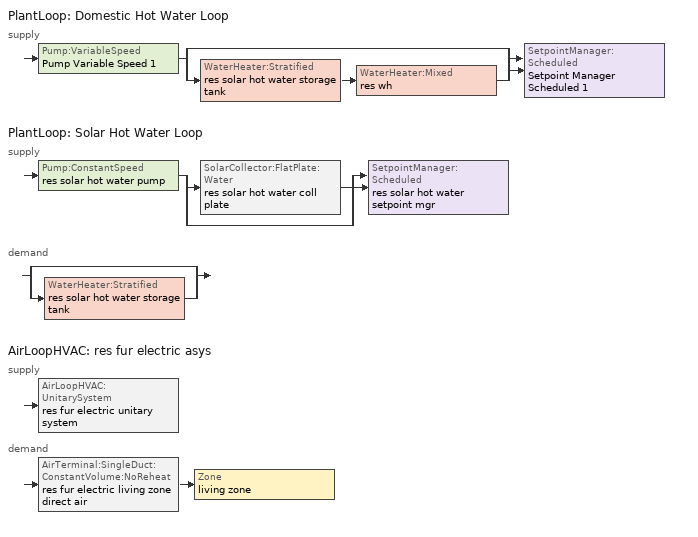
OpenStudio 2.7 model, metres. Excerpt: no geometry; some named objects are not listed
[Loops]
PlantLoop 'Domestic Hot Water Loop'
 supply: Pump:VariableSpeed 'Pump Variable Speed 1' > split
  | bypass
  | WaterHeater:Stratified 'res solar hot water storage tank' > WaterHeater:Mixed 'res wh'
  join > SetpointManager:Scheduled 'Setpoint Manager Scheduled 1'
PlantLoop 'Solar Hot Water Loop'
 supply: Pump:ConstantSpeed 'res solar hot water pump' > split
  | SolarCollector:FlatPlate:Water 'res solar hot water coll plate'
  | bypass
  join > SetpointManager:Scheduled 'res solar hot water setpoint mgr'
 demand: split
  | bypass
  | WaterHeater:Stratified 'res solar hot water storage tank'
AirLoopHVAC 'res fur electric asys'
 supply: AirLoopHVAC:UnitarySystem 'res fur electric unitary system'
 demand: AirTerminal:SingleDuct:ConstantVolume:NoReheat 'res fur electric living zone direct air' > Zone 'living zone'
[Sizing:Zone]
living zone: Zone Cooling Design Supply Air Temperature Input Method=SupplyAirTemperature; Zone Cooling Design Supply Air Temperature {C}=14; Zone Cooling Design Supply Air Temperature Difference {deltaC}=11.11; Zone Heating Design Supply Air Temperature Input Method=SupplyAirTemperature; Zone Heating Design Supply Air Temperature {C}=40; Zone Heating Design Supply Air Temperature Difference {deltaC}=11.11; Zone Cooling Design Supply Air Humidity Ratio {kg-H2O/kg-air}=0.0085; Zone Heating Design Supply Air Humidity Ratio {kg-H2O/kg-air}=0.008; Cooling Design Air Flow Method=DesignDay; Heating Design Air Flow Method=DesignDay; Account for Dedicated Outdoor Air System=No; Dedicated Outdoor Air System Control Strategy=NeutralSupplyAir; Dedicated Outdoor Air Low Setpoint Temperature for Design {C}=autosize; Dedicated Outdoor Air High Setpoint Temperature for Design {C}=autosize
[Zone equipment]
living zone: res fur electric living zone direct air
[PlantLoop] Load Distribution Scheme=Optimal
Name | Glycol Concentration | Maximum Loop Flow Rate {m3/s} | Plant Loop Volume {m3} | Fluid Type | Maximum Loop Temperature {C} | Minimum Loop Temperature {C} | Minimum Loop Flow Rate {m3/s} | Plant Equipment Operation Heating Load Schedule
Domestic Hot Water Loop | 0 | 0.01 | 0.003
Solar Hot Water Loop | 50 |  | Autocalculate | PropyleneGlycol | 100 | 0 | 0 | Always On Discrete
[Sizing:Plant] Loop Type=Heating; Design Loop Exit Temperature {C}=52.6667; Loop Design Temperature Difference {deltaC}=5.55556; Sizing Option=NonCoincident; Zone Timesteps in Averaging Window=1; Coincident Sizing Factor Mode=None
Domestic Hot Water Loop; Solar Hot Water Loop
[Pump:VariableSpeed]
Pump Variable Speed 1: Rated Flow Rate {m3/s}=0.01; Rated Pump Head {Pa}=1; Rated Power Consumption {W}=0; Motor Efficiency=1; Fraction of Motor Inefficiencies to Fluid Stream=0; Coefficient 1 of the Part Load Performance Curve=0; Coefficient 2 of the Part Load Performance Curve=1; Coefficient 3 of the Part Load Performance Curve=0; Coefficient 4 of the Part Load Performance Curve=0; Pump Control Type=Intermittent; Skin Loss Radiative Fraction=0.5; Design Power Sizing Method=PowerPerFlowPerPressure; Design Electric Power per Unit Flow Rate {W/(m3/s)}=348701.1; Design Shaft Power per Unit Flow Rate per Unit Head {W-s/m3-Pa}=1.28205; Design Minimum Flow Rate Fraction=0
[SetpointManager:Scheduled] Control Variable=Temperature; Schedule=dhw temp
Setpoint Manager Scheduled 1; res solar hot water setpoint mgr
[WaterHeater:Mixed]
res wh: Tank Volume {m3}=0.224853; Setpoint Temperature Schedule=WH Setpoint Temp; Deadband Temperature Difference {deltaC}=2; Maximum Temperature Limit {C}=99; Heater Control Type=Cycle; Heater Maximum Capacity {W}=11722.8; Heater Minimum Capacity {W}=0; Heater Fuel Type=Electricity; Heater Thermal Efficiency=1; Off Cycle Parasitic Fuel Consumption Rate {W}=0; Off Cycle Parasitic Fuel Type=Electricity; Off Cycle Parasitic Heat Fraction to Tank=0; On Cycle Parasitic Fuel Consumption Rate {W}=0; On Cycle Parasitic Fuel Type=Electricity; On Cycle Parasitic Heat Fraction to Tank=0; Ambient Temperature Indicator=ThermalZone; Ambient Temperature Thermal Zone=living zone; Off Cycle Loss Coefficient to Ambient Temperature {W/K}=9.29819; Off Cycle Loss Fraction to Thermal Zone=1; On Cycle Loss Coefficient to Ambient Temperature {W/K}=9.29819; On Cycle Loss Fraction to Thermal Zone=1; Use Side Effectiveness=1; Source Side Effectiveness=1; Use Side Design Flow Rate {m3/s}=autosize; Source Side Design Flow Rate {m3/s}=autosize; Indirect Water Heating Recovery Time {hr}=1.5; Source Side Flow Control Mode=IndirectHeatPrimarySetpoint
[Pump:ConstantSpeed]
res solar hot water pump: Rated Flow Rate {m3/s}=5.68724e-05; Rated Pump Head {Pa}=90000; Rated Power Consumption {W}=32; Motor Efficiency=0.3; Fraction of Motor Inefficiencies to Fluid Stream=0.2; Pump Control Type=Intermittent; Design Power Sizing Method=PowerPerFlowPerPressure; Design Electric Power per Unit Flow Rate {W/(m3/s)}=348701.1; Design Shaft Power per Unit Flow Rate per Unit Head {W-s/m3-Pa}=1.28205
[SolarCollector:FlatPlate:Water]
res solar hot water coll plate: SolarCollectorPerformance=res solar hot water coll perf; Surface=res solar hot water shading surface; Maximum Flow Rate {m3/s}=5.68724e-05
[SolarCollectorPerformance:FlatPlate]
res solar hot water coll perf: Gross Area {m2}=3.71612; Test Fluid=Water; Test Flow Rate {m3/s}=5.68724e-05; Test Correlation Type=Inlet; Coefficient 1 of Efficiency Equation=0.77; Coefficient 2 of Efficiency Equation {W/m2-K}=-4.50265; Coefficient 2 of Incident Angle Modifier=-0.1; Coefficient 3 of Incident Angle Modifier=-0.0055
[WaterHeater:Stratified]
res solar hot water storage tank: Tank Volume {m3}=0.227125; Tank Height {m}=0.114628; Tank Shape=VerticalCylinder; Tank Perimeter {m}=0.120038; Maximum Temperature Limit {C}=99; Heater Priority Control=MasterSlave; Heater 1 Setpoint Temperature Schedule=WH Setpoint Temp; Heater 1 Deadband Temperature Difference {deltaC}=2; Heater 1 Capacity {W}=0; Heater 1 Height {m}=0; Heater 2 Setpoint Temperature Schedule=WH Setpoint Temp; Heater 2 Deadband Temperature Difference {deltaC}=5; Heater 2 Capacity {W}=0; Heater 2 Height {m}=0; Heater Fuel Type=Electricity; Heater Thermal Efficiency=1; Off Cycle Parasitic Fuel Consumption Rate {W}=10; Off Cycle Parasitic Fuel Type=Electricity; Off Cycle Parasitic Heat Fraction to Tank=0; Off Cycle Parasitic Height {m}=0; On Cycle Parasitic Fuel Consumption Rate {W}=10; On Cycle Parasitic Fuel Type=Electricity; On Cycle Parasitic Heat Fraction to Tank=0; On Cycle Parasitic Height {m}=0; Ambient Temperature Indicator=ThermalZone; Ambient Temperature Thermal Zone=living zone; Uniform Skin Loss Coefficient per Unit Area to Ambient Temperature {W/m2-K}=0.5678; Skin Loss Fraction to Zone=1; Off Cycle Flue Loss Coefficient to Ambient Temperature {W/K}=0; Off Cycle Flue Loss Fraction to Zone=1; Use Side Effectiveness=1; Use Side Inlet Height {m}=0; Use Side Outlet Height {m}=0.114628; Source Side Effectiveness=0.7; Source Side Inlet Height {m}=0.0382094; Source Side Outlet Height {m}=0; Inlet Mode=Fixed; Use Side Design Flow Rate {m3/s}=autosize; Source Side Design Flow Rate {m3/s}=5.68724e-05; Indirect Water Heating Recovery Time {hr}=1.5; Number of Nodes=8; Additional Destratification Conductivity {W/m-K}=0; Node 1 Additional Loss Coefficient {W/m2-K}=0; Node 2 Additional Loss Coefficient {W/m2-K}=0; Node 3 Additional Loss Coefficient {W/m2-K}=0; Node 4 Additional Loss Coefficient {W/m2-K}=0; Node 5 Additional Loss Coefficient {W/m2-K}=0; Node 6 Additional Loss Coefficient {W/m2-K}=0; Node 7 Additional Loss Coefficient {W/m2-K}=0; Node 8 Additional Loss Coefficient {W/m2-K}=0; Node 9 Additional Loss Coefficient {W/m2-K}=0; Node 10 Additional Loss Coefficient {W/m2-K}=0; Node 11 Additional Loss Coefficient {W/m2-K}=0; Node 12 Additional Loss Coefficient {W/m2-K}=0; Source Side Flow Control Mode=IndirectHeatPrimarySetpoint
[Coil:Heating:Electric]
res fur electric heating coil: Availability Schedule=res heating season; Efficiency=0.78; Nominal Capacity {W}=29307.1
[Fan:OnOff]
res fur electric htg supply fan: Availability Schedule=Always On Discrete; Fan Total Efficiency=0.75; Pressure Rise {Pa}=794.58; Maximum Flow Rate {m3/s}=1.04205; Motor Efficiency=1; Motor In Airstream Fraction=1; Fan Power Ratio Function of Speed Ratio Curve=Fan On Off Power Curve; Fan Efficiency Ratio Function of Speed Ratio Curve=Fan On Off Efficiency Curve
[AirLoopHVAC:UnitarySystem]
res fur electric unitary system: Control Type=Load; Controlling Zone or Thermostat Location=living zone; Dehumidification Control Type=None; Availability Schedule=Always On Discrete; Supply Fan=res fur electric htg supply fan; Fan Placement=BlowThrough; Supply Air Fan Operating Mode Schedule=Always Off Discrete; Heating Coil=res fur electric heating coil; DX Heating Coil Sizing Ratio=1; Use DOAS DX Cooling Coil=No; DOAS DX Cooling Coil Leaving Minimum Air Temperature {C}=2; Latent Load Control=SensibleOnlyLoadControl; Supply Air Flow Rate Method During Cooling Operation=SupplyAirFlowRate; Supply Air Flow Rate During Cooling Operation {m3/s}=0; Supply Air Flow Rate Method During Heating Operation=SupplyAirFlowRate; Supply Air Flow Rate During Heating Operation {m3/s}=1.04204; Supply Air Flow Rate When No Cooling or Heating is Required {m3/s}=0; Maximum Supply Air Temperature {C}=48.8889; Maximum Outdoor Dry-Bulb Temperature for Supplemental Heater Operation {C}=21; Maximum Cycling Rate {cycles/hr}=2.5; Heat Pump Time Constant {s}=60; Fraction of On-Cycle Power Use=0.01; Heat Pump Fan Delay Time {s}=60; Ancilliary On-Cycle Electric Power {W}=0; Ancilliary Off-Cycle Electric Power {W}=0
[AirLoopHVAC]
res fur electric asys: Availability Schedule=Always On Discrete; Design Supply Air Flow Rate {m3/s}=1.04204
[Sizing:System]
res fur electric asys: Type of Load to Size On=Sensible; Design Outdoor Air Flow Rate {m3/s}=Autosize; Central Heating Maximum System Air Flow Ratio=0.3; Preheat Design Temperature {C}=7; Preheat Design Humidity Ratio {kg-H2O/kg-Air}=0.008; Precool Design Temperature {C}=12.8; Precool Design Humidity Ratio {kg-H2O/kg-Air}=0.008; Central Cooling Design Supply Air Temperature {C}=12.8; Central Heating Design Supply Air Temperature {C}=16.7; Sizing Option=NonCoincident; 100% Outdoor Air in Cooling=Yes; 100% Outdoor Air in Heating=Yes; Central Cooling Design Supply Air Humidity Ratio {kg-H2O/kg-Air}=0.0085; Central Heating Design Supply Air Humidity Ratio {kg-H2O/kg-Air}=0.008; Cooling Design Air Flow Method=DesignDay; Cooling Design Air Flow Rate {m3/s}=0; Heating Design Air Flow Method=DesignDay; Heating Design Air Flow Rate {m3/s}=0; System Outdoor Air Method=ZoneSum; Zone Maximum Outdoor Air Fraction=1; Cooling Supply Air Flow Rate Per Floor Area {m3/s-m2}=0.00996765; Cooling Fraction of Autosized Cooling Supply Air Flow Rate=1; Cooling Supply Air Flow Rate Per Unit Cooling Capacity {m3/s-W}=3.94755e-05; Heating Supply Air Flow Rate Per Floor Area {m3/s-m2}=0.00996765; Heating Fraction of Autosized Heating Supply Air Flow Rate=1; Heating Fraction of Autosized Cooling Supply Air Flow Rate=1; Heating Supply Air Flow Rate Per Unit Heating Capacity {m3/s-W}=3.15882e-05; Cooling Design Capacity Method=CoolingDesignCapacity; Cooling Design Capacity {W}=autosize; Cooling Design Capacity Per Floor Area {W/m2}=234.7; Fraction of Autosized Cooling Design Capacity=1; Heating Design Capacity Method=HeatingDesignCapacity; Heating Design Capacity {W}=autosize; Heating Design Capacity Per Floor Area {W/m2}=157; Fraction of Autosized Heating Design Capacity=1; Central Cooling Capacity Control Method=OnOff
[AirTerminal:SingleDuct:ConstantVolume:NoReheat]
res fur electric living zone direct air: Availability Schedule=Always On Discrete; Maximum Air Flow Rate {m3/s}=1.04204
[EnergyManagementSystem:Sensor]
Name | Output Variable or Output Meter Index Key | Output Variable or Output Meter
res_af_1_tin_s | living zone | Zone Mean Air Temperature
res_af_1_tt_s | living zone | Zone Outdoor Air Drybulb Temperature
res_ds_res_fur_electric_asys_fan_rtf_s | res fur electric htg supply fan | Fan Runtime Fraction
res_ds_res_fur_electric_asys_win_s | living zone | Zone Mean Air Humidity Ratio
[EnergyManagementSystem:Program]
res_ds_res_fur_electric_asys_program: Set res_ds_res_fur_electric_asys_AhMfr = res_ds_res_fur_electric_asys_ah_mfr_s; Set res_ds_res_fur_electric_asys_FanRtf = res_ds_res_fur_electric_asys_fan_rtf_s; Set res_ds_res_fur_electric_asys_AhVfr = res_ds_res_fur_electric_asys_ah_vfr_s; Set res_ds_res_fur_electric_asys_AhTt = res_ds_res_fur_electric_asys_ah_tt_s; Set res_ds_res_fur_electric_asys_AhWt = res_ds_res_fur_electric_asys_ah_wt_s; Set res_ds_res_fur_electric_asys_RaT = res_ds_res_fur_electric_asys_ra_t_s; Set res_ds_res_fur_electric_asys_RaW = res_ds_res_fur_electric_asys_ra_w_s; Set res_ds_res_fur_electric_asys_AhT = res_ds_res_fur_electric_asys_ah_t_s; Set res_ds_res_fur_electric_asys_AhW = res_ds_res_fur_electric_asys_ah_w_s; Run res_ds_res_fur_electric_asys_lk_subrout; Set res_ds_res_fur_electric_asys_SupSLkToLvEq_act = res_ds_res_fur_electric_asys_SupSLkToLv; Set res_ds_res_fur_electric_asys_SupLatLkToLvEq_act = res_ds_res_fur_electric_asys_SupLatLkToLv; Set res_ds_res_fur_electric_asys_SupDCnToLvEq_act = res_ds_res_fur_electric_asys_SupDCnToLv; Set res_ds_res_fur_electric_asys_SupDCnToAhEq_act = res_ds_res_fur_electric_asys_SupDCnToAh; Set res_ds_res_fur_electric_asys_SupSLkToAhEq_act = res_ds_res_fur_electric_asys_SupSLkToAh; Set res_ds_res_fur_electric_asys_SupLatLkToAhEq_act = res_ds_res_fur_electric_asys_SupLatLkToAh; Set res_ds_res_fur_electric_asys_RetSLkEq_act = res_ds_res_fur_electric_asys_RetSLk; Set res_ds_res_fur_electric_asys_RetLatLkEq_act = res_ds_res_fur_electric_asys_RetLatLk; Set res_ds_res_fur_electric_asys_RetDCnToPlEq_act = res_ds_res_fur_electric_asys_RetDCnToPl; Set res_ds_res_fur_electric_asys_RetDCnToAhEquip_act = res_ds_res_fur_electric_asys_RetDCnToAh; Set res_ds_res_fur_electric_asys_AhToLivMix_act = res_ds_res_fur_electric_asys_AhToLiv; Set res_ds_res_fur_electric_asys_LivToAhMix_act = res_ds_res_fur_electric_asys_LivToAh
res_infil_1_program: Set p_m = 0.14; Set p_s = 0.22; Set s_m = 270; Set s_s = 370; Set z_m = 9.99744; Set z_s = 4.8768; Set f_t = (((s_m/z_m)^p_m)*((z_s/s_s)^p_s)); Set Tdiff = res_af_1_tin_s-res_af_1_tt_s; Set dT = @Abs Tdiff; Set c = 0.0697; Set Cs = 0.0731; Set Cw = 0.0866; Set n = 0.67; Set sft = (f_t*0.5); Set temp1 = ((c*Cw)*((sft*res_af_vw_s)^(2*n)))^2; Set Qn = (((c*Cs*(dT^n))^2)+temp1)^0.5; Set Tdiff = res_af_1_tin_s-res_af_1_tt_s; Set dT = @Abs Tdiff; Set QWHV = res_infil_1_wh_sch_s*0.0236; Set Qrange = res_infil_1_range_sch_s*0.0472; Set Qdryer = 0.0; Set Qbath = res_infil_1_bath_sch_s*0.0472; Set QhpwhOut = 0; Set QhpwhIn = 0; Set QductsOut = 0; Set QductsIn = 0; Set QductsOut = QductsOut+res_ds_res_fur_electric_asys_lk_ret_fan_equiv; Set QductsIn = QductsIn+res_ds_res_fur_electric_asys_lk_sup_fan_equiv; Set Qout = QWHV+Qrange+Qbath+Qdryer+QhpwhOut+QductsOut; Set Qin = QhpwhIn+QductsIn; Set Qu = (@Abs (Qout-Qin)); Set Qb = (@Min Qout Qin); Set faneff_wh = 0.9438948864000002; Set res_infil_1_house_fan_act = (QWHV*300)/faneff_wh*1; Set faneff_sp = 0.4719474432000001; Set res_infil_1_range_fan_act = (Qrange*300)/faneff_sp; Set res_infil_1_bath_fan_act = (Qbath*300)/faneff_sp; Set Q_acctd_for_elsewhere = QhpwhOut+QhpwhIn+QductsOut+QductsIn; Set res_infil_1_flow_act = (((Qu^2)+(Qn^2))^0.5)-Q_acctd_for_elsewhere; Set res_infil_1_flow_act = (@Max res_infil_1_flow_act 0)
[AirLoopHVAC:ReturnPlenum]
res fur electric asys return plenum: ThermalZone=res ds res fur electric asys ret air zone
[EnergyManagementSystem:Subroutine]
res_ds_res_fur_electric_asys_lk_subrout: Set f_sup = 0.13696303696303697; Set f_ret = 0.10009990009990012; Set f_OA = 0.036863136863136844; Set oafrate = f_OA * res_ds_res_fur_electric_asys_AhVfr; Set suplkfrate = f_sup * res_ds_res_fur_electric_asys_AhVfr; Set retlkfrate = f_ret * res_ds_res_fur_electric_asys_AhVfr; Set res_ds_res_fur_electric_asys_AhToLiv = (@Abs (suplkfrate-retlkfrate-oafrate)); Set res_ds_res_fur_electric_asys_LivToAh = 0; Set res_ds_res_fur_electric_asys_lk_sup_fan_equiv = 0; Set res_ds_res_fur_electric_asys_lk_ret_fan_equiv = oafrate; If res_ds_res_fur_electric_asys_AhMfr>0; Set h_SA=(@HFnTdbW res_ds_res_fur_electric_asys_AhTt res_ds_res_fur_electric_asys_AhWt); Set h_AHZ=(@HFnTdbW res_ds_res_fur_electric_asys_AhT res_ds_res_fur_electric_asys_AhW); Set h_RA=(@HFnTdbW res_ds_res_fur_electric_asys_RaT res_ds_res_fur_electric_asys_RaW); Set h_fg=(@HfgAirFnWTdb res_ds_res_fur_electric_asys_AhWt res_ds_res_fur_electric_asys_AhTt); Set SALkQtot=f_sup*res_ds_res_fur_electric_asys_AhMfr*(h_RA-h_SA); Set temp1=h_fg*(res_ds_res_fur_electric_asys_RaW-res_ds_res_fur_electric_asys_AhWt); Set res_ds_res_fur_electric_asys_SupLatLkToLv = f_sup*res_ds_res_fur_electric_asys_AhMfr*temp1; Set res_ds_res_fur_electric_asys_SupSLkToLv = SALkQtot-res_ds_res_fur_electric_asys_SupLatLkToLv; Set eTm=(res_ds_res_fur_electric_asys_FanRtf/(res_ds_res_fur_electric_asys_AhMfr*1006.0))*80.676; Set eTm=0-eTm; Set temp4=res_ds_res_fur_electric_asys_AhT; Set tsup=temp4+((res_ds_res_fur_electric_asys_AhTt-res_ds_res_fur_electric_asys_AhT)*(@Exp eTm)); Set temp5=tsup-res_ds_res_fur_electric_asys_AhTt; Set res_ds_res_fur_electric_asys_SupDCnToLv = res_ds_res_fur_electric_asys_AhMfr*1006.0*temp5; Set res_ds_res_fur_electric_asys_SupDCnToAh = 0-res_ds_res_fur_electric_asys_SupDCnToLv; Set eTm=(res_ds_res_fur_electric_asys_FanRtf/(res_ds_res_fur_electric_asys_AhMfr*1006.0))*74.471; Set eTm=0-eTm; Set temp6=res_ds_res_fur_electric_asys_AhT; Set tret=temp6+((res_ds_res_fur_electric_asys_RaT-res_ds_res_fur_electric_asys_AhT)*(@Exp eTm)); Set temp7=tret-res_ds_res_fur_electric_asys_RaT; Set res_ds_res_fur_electric_asys_RetDCnToPl=res_ds_res_fur_electric_asys_AhMfr*1006.0*temp7; Set res_ds_res_fur_electric_asys_RetDCnToAh=0-res_ds_res_fur_electric_asys_RetDCnToPl; Set res_ds_res_fur_electric_asys_RetLatLk=0; Set temp2=(res_ds_res_fur_electric_asys_AhT-res_ds_res_fur_electric_asys_RaT); Set res_ds_res_fur_electric_asys_RetSLk=f_ret*res_ds_res_fur_electric_asys_AhMfr*1006.0*temp2; Set QtLkToAHZn=f_sup*res_ds_res_fur_electric_asys_AhMfr*(h_SA-h_AHZ); Set temp3=(res_ds_res_fur_electric_asys_AhWt-res_ds_res_fur_electric_asys_AhW); Set res_ds_res_fur_electric_asys_SupLatLkToAh=f_sup*res_ds_res_fur_electric_asys_AhMfr*h_fg; Set res_ds_res_fur_electric_asys_SupLatLkToAh=res_ds_res_fur_electric_asys_SupLatLkToAh*temp3; Set res_ds_res_fur_electric_asys_SupSLkToAh=QtLkToAHZn-res_ds_res_fur_electric_asys_SupLatLkToAh; Else; Set res_ds_res_fur_electric_asys_SupLatLkToLv=0; Set res_ds_res_fur_electric_asys_SupSLkToLv=0; Set res_ds_res_fur_electric_asys_SupDCnToLv=0; Set res_ds_res_fur_electric_asys_SupDCnToAh=0; Set res_ds_res_fur_electric_asys_RetDCnToPl=0; Set res_ds_res_fur_electric_asys_RetDCnToAh=0; Set res_ds_res_fur_electric_asys_RetLatLk=0; Set res_ds_res_fur_electric_asys_RetSLk=0; Set res_ds_res_fur_electric_asys_SupLatLkToAh=0; Set res_ds_res_fur_electric_asys_SupSLkToAh=0; EndIf
[EnergyManagementSystem:ProgramCallingManager]
res af_1 program calling manager: BeginTimestepBeforePredictor; res_infil_1_program; res_nv_1_program
res ds res fur electric asys program calling manager: EndOfSystemTimestepAfterHVACReporting; res_ds_res_fur_electric_asys_program
[Schedule:Ruleset]
res heating season: Default Day Schedule=Schedule Day 4
[Schedule:Day]
Schedule Day 4: 24, 0, 0
res heating season allday1; res heating season allday2; res heating season allday3; res heating season allday4; res heating season allday5; res heating season allday6; res heating season allday7; res heating season allday8; res heating season allday9; res heating season allday10; res heating season allday11; res heating season allday12: 24, 0, 1
[Schedule:Rule] Schedule Ruleset=res heating season; Apply Sunday=Yes; Apply Monday=Yes; Apply Tuesday=Yes; Apply Wednesday=Yes; Apply Thursday=Yes; Apply Friday=Yes; Apply Saturday=Yes; Date Specification Type=DateRange; Start Day=1
Name | Rule Order | Day Schedule | Start Month | End Month | End Day
res heating season allday ruleset1 | 11 | res heating season allday1 | 1 | 1 | 31
res heating season allday ruleset2 | 10 | res heating season allday2 | 2 | 2 | 28
res heating season allday ruleset3 | 9 | res heating season allday3 | 3 | 3 | 31
res heating season allday ruleset4 | 8 | res heating season allday4 | 4 | 4 | 30
res heating season allday ruleset5 | 7 | res heating season allday5 | 5 | 5 | 31
res heating season allday ruleset6 | 6 | res heating season allday6 | 6 | 6 | 30
res heating season allday ruleset7 | 5 | res heating season allday7 | 7 | 7 | 31
res heating season allday ruleset8 | 4 | res heating season allday8 | 8 | 8 | 31
res heating season allday ruleset9 | 3 | res heating season allday9 | 9 | 9 | 30
res heating season allday ruleset10 | 2 | res heating season allday10 | 10 | 10 | 31
res heating season allday ruleset11 | 1 | res heating season allday11 | 11 | 11 | 30
res heating season allday ruleset12 | 0 | res heating season allday12 | 12 | 12 | 31
[Schedule:Constant]
Name | Value
dhw temp; WH Setpoint Temp | 52.6667
Always On Discrete | 1
Always Off Discrete | 0
[Curve:Exponent]
Fan On Off Power Curve: Coefficient1 Constant=1; Coefficient2 Constant=0; Coefficient3 Constant=0; Minimum Value of x=0; Maximum Value of x=1
[Curve:Cubic]
Fan On Off Efficiency Curve: Coefficient1 Constant=1; Coefficient2 x=0; Coefficient3 x**2=0; Coefficient4 x**3=0; Minimum Value of x=0; Maximum Value of x=1
